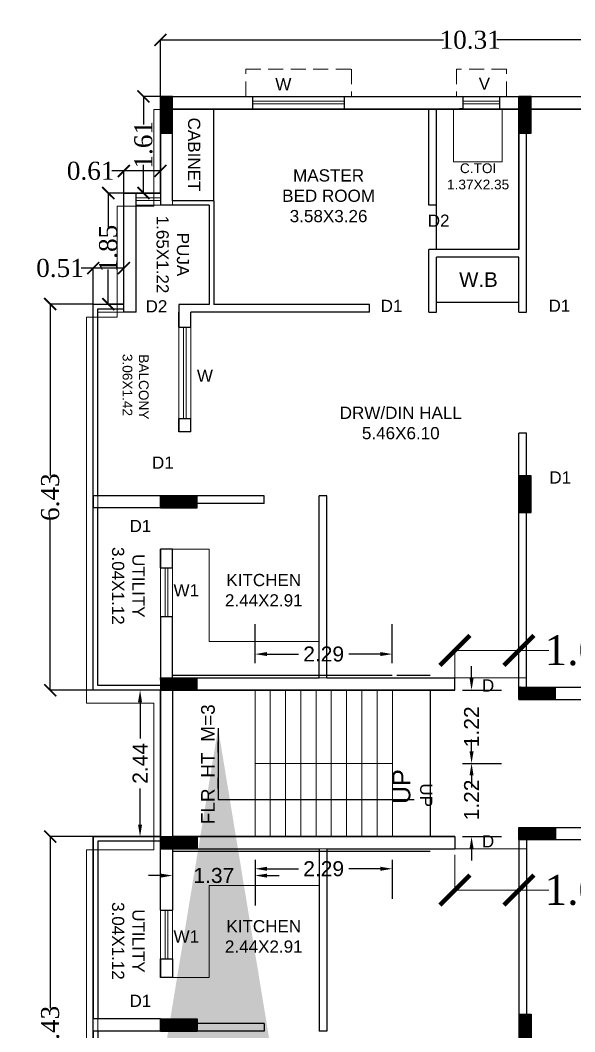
# Model space of a CAD drawing. Header units: metres. Extents: x 0 to 63445, y 32361 to 32804.
# Drawn here: x 63168.56 to 63177.8, y 32562.67 to 32579.52 of the extents above; entities that cross this region are included whole.
import ezdxf

# ---------------------------------------------------------------- set-up
doc = ezdxf.new("R2010")
doc.units = ezdxf.units.M
doc.header["$MEASUREMENT"] = 0
doc.header["$PDMODE"] = 34
doc.header["$PDSIZE"] = -10
for name, pattern in [('CONTINULUS', [0]), ('DASHED', [0.75, 0.5, -0.25]), ('DASHED2', [0.375, 0.25, -0.125])]:
    doc.linetypes.add(name, pattern=pattern)
doc.layers.get('0').update_dxf_attribs({"lineweight": 25})
doc.layers.add('BLK_1_FLR_6_BATH', color=3, linetype='Continuous', plot=False)
for name, color, linetype, lineweight in [('BLK_1_FLR_6_BLT_UP_AREA', 14, 'DASHED', 9), ('BLK_1_FLR_6_EXIT_WIDTH_DOOR', 7, 'Continuous', 0), ('BLK_1_FLR_6_STAIR_1_FLIGHT_1', 7, 'Continuous', 0), ('BLK_1_FLR_6_STAIR_1_FLIGHT_2', 7, 'Continuous', 0), ('BLK_1_FLR_6_STAIR_1_LANDING_1', 7, 'Continuous', 0), ('BLK_1_FLR_6_UNITFA', 7, 'Continuous', 0), ('BLK_1_FLR_6_WATER_CLOSET', 7, 'Continuous', 0), ('COLUMN', 1, 'Continuous', 30), ('elev', 252, 'Continuous', 20), ('STEPS', 114, 'Continuous', 20), ('TEXT-2', 65, 'Continuous', 18), ('wall', 7, 'Continuous', 30), ('window', 154, 'Continuous', 9)]:
    doc.layers.add(name, color=color, linetype=linetype, lineweight=lineweight)
doc.layers.add('BLK_1_FLR_6_STAIR_1', color=7, linetype='Continuous', true_color=0xffffff, plot=False)
doc.layers.add('text', color=65, linetype='Continuous')
doc.styles.add('AutoDCRFont', font='arial.ttf')
doc.styles.add('PreDCRFont', font='arial.ttf', dxfattribs={"height": 0.25})
doc.styles.add('small int', font='arial.ttf', dxfattribs={"height": 18})
doc.styles.get("Standard").update_dxf_attribs({"font": 'arial.ttf', "height": 0.4})
doc.styles.add('style2', font='arial.ttf', dxfattribs={"height": 0.25})
doc.styles.add('TNR', font='times.ttf', dxfattribs={"height": 0.5})
doc.dimstyles.new('ARCHANA', dxfattribs={"dimscale": 0, "dimtxt": 0.5, "dimasz": 0.5, "dimexe": 0, "dimexo": 0, "dimgap": 0, "dimtad": 0, "dimzin": 0, "dimdsep": 46, "dimtxsty": 'TNR', "dimblk": 'ARCHTICK', "dimcen": 0.09, "dimclrd": 36, "dimclre": 36, "dimclrt": 7, "dimadec": 0, "dimazin": 0, "dimtfac": 1, "dimtofl": 0, "dimtmove": 0, "dimatfit": 3, "dimldrblk": 'ARCHTICK', "dimfxl": 1, "dimfrac": 2, "dimtolj": 1, "dimtzin": 0, "dimlwd": -1, "dimlwe": -1, "dimarcsym": 0})
doc.dimstyles.new('Copy of Standard2', dxfattribs={"dimtxt": 0.25, "dimasz": 0.2, "dimexe": 0.5, "dimexo": 0.3, "dimgap": 0.09, "dimtad": 0, "dimtoh": 1, "dimzin": 0, "dimdsep": 46, "dimtxsty": 'PreDCRFont', "dimcen": 0.025, "dimdle": 0.1, "dimadec": 0, "dimazin": 0, "dimtfac": 1, "dimtofl": 0, "dimtmove": 2, "dimatfit": 3, "dimfxl": 0.18, "dimtolj": 1, "dimtzin": 0, "dimarcsym": 0})
doc.dimstyles.new('STD', dxfattribs={"dimtxt": 10, "dimasz": 10, "dimexe": 0, "dimexo": 0, "dimgap": 0.09, "dimtad": 0, "dimdec": 0, "dimzin": 0, "dimdsep": 46, "dimlunit": 4, "dimtxsty": 'small int', "dimcen": 0.09, "dimclrd": 75, "dimclre": 75, "dimadec": 0, "dimazin": 0, "dimtfac": 1, "dimtdec": 0, "dimtofl": 0, "dimtmove": 0, "dimatfit": 3, "dimfxl": 1, "dimtolj": 1, "dimtzin": 0, "dimarcsym": 0})

# ---------------------------------------------------------------- blocks, each defined once
blk = doc.blocks.new('*D397')
at = {"layer": 'BLK_1_FLR_6_STAIR_1_FLIGHT_1', "color": 0, "linetype": 'Continuous', "lineweight": -2, "transparency": 16777216}
for p, q in [((63172.472, 32565.531), (63172.472, 32564.881)), ((63174.758, 32565.531), (63174.758, 32564.881)), ((63172.672, 32565.381), (63173.198, 32565.381)), ((63174.558, 32565.381), (63174.032, 32565.381))]:
    blk.add_line(p, q, dxfattribs=at)
at = {"layer": 'BLK_1_FLR_6_STAIR_1_FLIGHT_1', "color": 0, "linetype": 'Continuous', "transparency": 16777216}
for points in [[(63172.672, 32565.415), (63172.672, 32565.348), (63172.472, 32565.381)], [(63174.558, 32565.415), (63174.558, 32565.348), (63174.758, 32565.381)]]:
    blk.add_solid(points, dxfattribs=at)
at = {"layer": 'Defpoints', "color": 0, "linetype": 'Continuous', "transparency": 16777216}
for p in [(63172.472, 32565.917), (63174.758, 32565.917), (63174.758, 32565.381)]:
    blk.add_point(p, dxfattribs=at)
at = {"layer": 'BLK_1_FLR_6_STAIR_1_FLIGHT_1', "color": 0, "linetype": 'Continuous', "transparency": 16777216, "insert": (63173.615, 32565.381), "char_height": 0.25, "attachment_point": 5, "style": 'PreDCRFont'}
blk.add_mtext('\\A1;2.29', dxfattribs=at)
blk = doc.blocks.new('*D398')
at = {"layer": 'BLK_1_FLR_6_STAIR_1_FLIGHT_1', "color": 0, "linetype": 'Continuous', "lineweight": -2, "transparency": 16777216}
for p, q in [((63176.077, 32567.337), (63176.077, 32567.537)), ((63175.927, 32567.137), (63176.577, 32567.137)), ((63175.927, 32565.917), (63176.577, 32565.917)), ((63176.077, 32565.717), (63176.077, 32565.517))]:
    blk.add_line(p, q, dxfattribs=at)
at = {"layer": 'BLK_1_FLR_6_STAIR_1_FLIGHT_1', "color": 0, "linetype": 'Continuous', "transparency": 16777216}
for points in [[(63176.044, 32567.337), (63176.111, 32567.337), (63176.077, 32567.137)], [(63176.044, 32565.717), (63176.111, 32565.717), (63176.077, 32565.917)]]:
    blk.add_solid(points, dxfattribs=at)
at = {"layer": 'Defpoints', "color": 0, "linetype": 'Continuous', "transparency": 16777216}
for p in [(63174.758, 32567.137), (63176.077, 32567.137), (63174.758, 32565.917)]:
    blk.add_point(p, dxfattribs=at)
at = {"layer": 'BLK_1_FLR_6_STAIR_1_FLIGHT_1', "color": 0, "linetype": 'Continuous', "transparency": 16777216, "insert": (63176.077, 32566.527), "char_height": 0.25, "attachment_point": 5, "rotation": 90, "style": 'PreDCRFont'}
blk.add_mtext('\\A1;1.22', dxfattribs=at)
blk = doc.blocks.new('*D399')
at = {"layer": 'BLK_1_FLR_6_STAIR_1_FLIGHT_2', "color": 0, "linetype": 'Continuous', "lineweight": -2, "transparency": 16777216}
for p, q in [((63172.472, 32568.807), (63172.472, 32569.457)), ((63174.758, 32568.807), (63174.758, 32569.457)), ((63172.672, 32568.957), (63173.198, 32568.957)), ((63174.558, 32568.957), (63174.032, 32568.957))]:
    blk.add_line(p, q, dxfattribs=at)
at = {"layer": 'BLK_1_FLR_6_STAIR_1_FLIGHT_2', "color": 0, "linetype": 'Continuous', "transparency": 16777216}
for points in [[(63172.672, 32568.991), (63172.672, 32568.924), (63172.472, 32568.957)], [(63174.558, 32568.991), (63174.558, 32568.924), (63174.758, 32568.957)]]:
    blk.add_solid(points, dxfattribs=at)
at = {"layer": 'Defpoints', "color": 0, "linetype": 'Continuous', "transparency": 16777216}
for p in [(63174.758, 32568.957), (63172.472, 32568.356), (63174.758, 32568.356)]:
    blk.add_point(p, dxfattribs=at)
at = {"layer": 'BLK_1_FLR_6_STAIR_1_FLIGHT_2', "color": 0, "linetype": 'Continuous', "transparency": 16777216, "insert": (63173.615, 32568.957), "char_height": 0.25, "attachment_point": 5, "style": 'PreDCRFont'}
blk.add_mtext('\\A1;2.29', dxfattribs=at)
blk = doc.blocks.new('*D400')
at = {"layer": 'BLK_1_FLR_6_STAIR_1_FLIGHT_2', "color": 0, "linetype": 'Continuous', "lineweight": -2, "transparency": 16777216}
for p, q in [((63176.077, 32568.556), (63176.077, 32568.756)), ((63175.927, 32568.356), (63176.577, 32568.356)), ((63175.927, 32567.137), (63176.577, 32567.137)), ((63176.077, 32566.937), (63176.077, 32566.737))]:
    blk.add_line(p, q, dxfattribs=at)
at = {"layer": 'BLK_1_FLR_6_STAIR_1_FLIGHT_2', "color": 0, "linetype": 'Continuous', "transparency": 16777216}
for points in [[(63176.044, 32568.556), (63176.111, 32568.556), (63176.077, 32568.356)], [(63176.044, 32566.937), (63176.111, 32566.937), (63176.077, 32567.137)]]:
    blk.add_solid(points, dxfattribs=at)
at = {"layer": 'Defpoints', "color": 0, "linetype": 'Continuous', "transparency": 16777216}
for p in [(63175.358, 32568.356), (63176.077, 32568.356), (63174.758, 32567.137)]:
    blk.add_point(p, dxfattribs=at)
at = {"layer": 'BLK_1_FLR_6_STAIR_1_FLIGHT_2', "color": 0, "linetype": 'Continuous', "transparency": 16777216, "insert": (63176.077, 32567.746), "char_height": 0.25, "attachment_point": 5, "rotation": 90, "style": 'PreDCRFont'}
blk.add_mtext('\\A1;1.22', dxfattribs=at)
blk = doc.blocks.new('*D401')
at = {"layer": 'BLK_1_FLR_6_STAIR_1_LANDING_1', "color": 0, "lineweight": -2, "transparency": 16777216}
for p, q in [((63171.1, 32565.418), (63171.1, 32564.768)), ((63172.472, 32565.418), (63172.472, 32564.768)), ((63170.9, 32565.268), (63170.7, 32565.268)), ((63172.672, 32565.268), (63172.872, 32565.268))]:
    blk.add_line(p, q, dxfattribs=at)
at = {"layer": 'BLK_1_FLR_6_STAIR_1_LANDING_1', "color": 0, "transparency": 16777216}
for points in [[(63170.9, 32565.301), (63170.9, 32565.234), (63171.1, 32565.268)], [(63172.672, 32565.301), (63172.672, 32565.234), (63172.472, 32565.268)]]:
    blk.add_solid(points, dxfattribs=at)
at = {"layer": 'Defpoints', "color": 0, "transparency": 16777216}
for p in [(63171.1, 32565.917), (63172.472, 32565.917), (63171.1, 32565.268)]:
    blk.add_point(p, dxfattribs=at)
at = {"layer": 'BLK_1_FLR_6_STAIR_1_LANDING_1', "color": 0, "transparency": 16777216, "insert": (63171.786, 32565.268), "char_height": 0.25, "attachment_point": 5, "style": 'PreDCRFont'}
blk.add_mtext('\\A1;1.37', dxfattribs=at)
blk = doc.blocks.new('*D402')
at = {"layer": 'BLK_1_FLR_6_STAIR_1_LANDING_1', "color": 0, "lineweight": -2, "transparency": 16777216}
for p, q in [((63170.708, 32568.356), (63170.058, 32568.356)), ((63170.558, 32568.156), (63170.558, 32567.553)), ((63170.558, 32566.117), (63170.558, 32566.72)), ((63170.708, 32565.917), (63170.058, 32565.917))]:
    blk.add_line(p, q, dxfattribs=at)
at = {"layer": 'BLK_1_FLR_6_STAIR_1_LANDING_1', "color": 0, "transparency": 16777216}
for points in [[(63170.524, 32568.156), (63170.591, 32568.156), (63170.558, 32568.356)], [(63170.524, 32566.117), (63170.591, 32566.117), (63170.558, 32565.917)]]:
    blk.add_solid(points, dxfattribs=at)
at = {"layer": 'Defpoints', "color": 0, "transparency": 16777216}
for p in [(63170.558, 32568.356), (63171.1, 32568.356), (63171.1, 32565.917)]:
    blk.add_point(p, dxfattribs=at)
at = {"layer": 'BLK_1_FLR_6_STAIR_1_LANDING_1', "color": 0, "transparency": 16777216, "insert": (63170.558, 32567.137), "char_height": 0.25, "attachment_point": 5, "rotation": 90, "style": 'PreDCRFont'}
blk.add_mtext('\\A1;2.44', dxfattribs=at)
blk = doc.blocks.new('A$C7D115503')
at = {"layer": 'COLUMN', "ltscale": 3}
h = blk.add_hatch(dxfattribs=at)
h.set_pattern_fill('ANSI31', color=256, style=0)
h.paths.add_polyline_path([(-14.36, -11.59), (-6.36, -11.59), (-6.36, 12.41), (-14.36, 12.41)])
at = {"layer": 'COLUMN', "ltscale": 0.05}
for p, q in [((-14.36, 12.41), (-6.36, 12.41)), ((-14.36, 12.41), (-14.36, -11.59)), ((-6.36, 12.41), (-6.36, -11.59)), ((-6.36, -11.59), (-14.36, -11.59))]:
    blk.add_line(p, q, dxfattribs=at)
blk = doc.blocks.new('_ArchTick')
at = {"color": 0, "linetype": 'ByBlock', "const_width": 0.15}
blk.add_lwpolyline([(-0.5, -0.5), (0.5, 0.5)], dxfattribs=at)
blk = doc.blocks.new('*D573')
at = {"layer": 'Defpoints', "color": 0, "ltscale": 0.5, "transparency": 16777216}
for p in [(63169.062, 32574.787), (63169.778, 32574.787), (63169.778, 32568.356)]:
    blk.add_point(p, dxfattribs=at)
at = {"layer": 'wall', "color": 36, "ltscale": 0.5, "transparency": 16777216}
for p, q in [((63169.778, 32574.787), (63169.062, 32574.787)), ((63169.062, 32574.787), (63169.062, 32571.931)), ((63169.062, 32568.356), (63169.062, 32571.212)), ((63169.778, 32568.356), (63169.062, 32568.356))]:
    blk.add_line(p, q, dxfattribs=at)
at = {"layer": 'wall', "color": 36, "ltscale": 0.5, "transparency": 16777216, "xscale": 0.2, "yscale": 0.2, "zscale": 0.2}
for p, rotation in [((63169.062, 32574.787), 90), ((63169.062, 32568.356), 270)]:
    blk.add_blockref('_ArchTick', p, dxfattribs=dict(at, rotation=rotation))
at = {"layer": 'wall', "color": 7, "ltscale": 0.5, "transparency": 16777216, "insert": (63169.062, 32571.571), "char_height": 0.5, "attachment_point": 5, "rotation": 90, "style": 'TNR'}
blk.add_mtext('\\A1;{\\H0.6x;6.43}', dxfattribs=at)
blk = doc.blocks.new('*D574')
at = {"layer": 'Defpoints', "color": 0, "ltscale": 0.5, "transparency": 16777216}
for p in [(63169.778, 32575.386), (63169.778, 32574.787), (63170.288, 32574.787)]:
    blk.add_point(p, dxfattribs=at)
at = {"layer": 'wall', "color": 36, "ltscale": 0.5, "transparency": 16777216}
for p, q in [((63169.778, 32575.386), (63169.578, 32575.386)), ((63169.778, 32574.787), (63169.778, 32575.386)), ((63170.288, 32575.386), (63169.778, 32575.386)), ((63170.288, 32574.787), (63170.288, 32575.386))]:
    blk.add_line(p, q, dxfattribs=at)
at = {"layer": 'wall', "color": 36, "ltscale": 0.5, "transparency": 16777216, "xscale": 0.2, "yscale": 0.2, "zscale": 0.2, "rotation": 180}
blk.add_blockref('_ArchTick', (63169.778, 32575.386), dxfattribs=at)
at = {"layer": 'wall', "color": 36, "ltscale": 0.5, "transparency": 16777216, "xscale": 0.2, "yscale": 0.2, "zscale": 0.2}
blk.add_blockref('_ArchTick', (63170.288, 32575.386), dxfattribs=at)
at = {"layer": 'wall', "color": 7, "ltscale": 0.5, "transparency": 16777216, "insert": (63169.225, 32575.386), "char_height": 0.5, "attachment_point": 5, "style": 'TNR'}
blk.add_mtext('\\A1;{\\H0.6x;0.51}', dxfattribs=at)
blk = doc.blocks.new('*D575')
at = {"layer": 'Defpoints', "color": 0, "ltscale": 0.5, "transparency": 16777216}
for p in [(63170.029, 32576.637), (63170.288, 32576.637), (63170.288, 32574.787)]:
    blk.add_point(p, dxfattribs=at)
at = {"layer": 'wall', "color": 36, "ltscale": 0.5, "transparency": 16777216}
for p, q in [((63170.288, 32576.637), (63170.029, 32576.637)), ((63170.029, 32576.637), (63170.029, 32576.059)), ((63170.029, 32574.787), (63170.029, 32575.365)), ((63170.288, 32574.787), (63170.029, 32574.787))]:
    blk.add_line(p, q, dxfattribs=at)
at = {"layer": 'wall', "color": 36, "ltscale": 0.5, "transparency": 16777216, "xscale": 0.2, "yscale": 0.2, "zscale": 0.2}
for p, rotation in [((63170.029, 32576.637), 90), ((63170.029, 32574.787), 270)]:
    blk.add_blockref('_ArchTick', p, dxfattribs=dict(at, rotation=rotation))
at = {"layer": 'wall', "color": 7, "ltscale": 0.5, "transparency": 16777216, "insert": (63170.029, 32575.712), "char_height": 0.5, "attachment_point": 5, "rotation": 90, "style": 'TNR'}
blk.add_mtext('\\A1;{\\H0.6x;1.85}', dxfattribs=at)
blk = doc.blocks.new('*D576')
at = {"layer": 'Defpoints', "color": 0, "ltscale": 0.5, "transparency": 16777216}
for p in [(63170.897, 32577.005), (63170.288, 32576.637), (63170.897, 32576.637)]:
    blk.add_point(p, dxfattribs=at)
at = {"layer": 'wall', "color": 36, "ltscale": 0.5, "transparency": 16777216}
for p, q in [((63170.288, 32577.005), (63170.088, 32577.005)), ((63170.288, 32576.637), (63170.288, 32577.005)), ((63170.897, 32577.005), (63170.288, 32577.005)), ((63170.897, 32576.637), (63170.897, 32577.005))]:
    blk.add_line(p, q, dxfattribs=at)
at = {"layer": 'wall', "color": 36, "ltscale": 0.5, "transparency": 16777216, "xscale": 0.2, "yscale": 0.2, "zscale": 0.2, "rotation": 180}
blk.add_blockref('_ArchTick', (63170.288, 32577.005), dxfattribs=at)
at = {"layer": 'wall', "color": 36, "ltscale": 0.5, "transparency": 16777216, "xscale": 0.2, "yscale": 0.2, "zscale": 0.2}
blk.add_blockref('_ArchTick', (63170.897, 32577.005), dxfattribs=at)
at = {"layer": 'wall', "color": 7, "ltscale": 0.5, "transparency": 16777216, "insert": (63169.735, 32577.005), "char_height": 0.5, "attachment_point": 5, "style": 'TNR'}
blk.add_mtext('\\A1;{\\H0.6x;0.61}', dxfattribs=at)
blk = doc.blocks.new('*D543')
at = {"layer": 'Defpoints', "color": 0, "ltscale": 0.5, "transparency": 16777216}
for p in [(63170.614, 32578.245), (63170.897, 32578.245), (63170.897, 32576.637)]:
    blk.add_point(p, dxfattribs=at)
at = {"layer": 'wall', "color": 36, "ltscale": 0.5, "transparency": 16777216}
for p, q in [((63170.897, 32578.245), (63170.614, 32578.245)), ((63170.614, 32578.245), (63170.614, 32577.776)), ((63170.614, 32576.637), (63170.614, 32577.106)), ((63170.897, 32576.637), (63170.614, 32576.637))]:
    blk.add_line(p, q, dxfattribs=at)
at = {"layer": 'wall', "color": 36, "ltscale": 0.5, "transparency": 16777216, "xscale": 0.2, "yscale": 0.2, "zscale": 0.2}
for p, rotation in [((63170.614, 32578.245), 90), ((63170.614, 32576.637), 270)]:
    blk.add_blockref('_ArchTick', p, dxfattribs=dict(at, rotation=rotation))
at = {"layer": 'wall', "color": 7, "ltscale": 0.5, "transparency": 16777216, "insert": (63170.614, 32577.441), "char_height": 0.5, "attachment_point": 5, "rotation": 90, "style": 'TNR'}
blk.add_mtext('\\A1;{\\H0.6x;1.61}', dxfattribs=at)
blk = doc.blocks.new('*D577')
at = {"layer": 'Defpoints', "color": 0, "ltscale": 0.5, "transparency": 16777216}
for p in [(63181.212, 32579.187), (63170.897, 32578.245), (63181.212, 32578.245)]:
    blk.add_point(p, dxfattribs=at)
at = {"layer": 'wall', "color": 36, "ltscale": 0.5, "transparency": 16777216}
for p, q in [((63170.897, 32578.245), (63170.897, 32579.187)), ((63170.897, 32579.187), (63175.609, 32579.187)), ((63181.212, 32579.187), (63176.5, 32579.187)), ((63181.212, 32578.245), (63181.212, 32579.187))]:
    blk.add_line(p, q, dxfattribs=at)
at = {"layer": 'wall', "color": 36, "ltscale": 0.5, "transparency": 16777216, "xscale": 0.2, "yscale": 0.2, "zscale": 0.2, "rotation": 180}
blk.add_blockref('_ArchTick', (63170.897, 32579.187), dxfattribs=at)
at = {"layer": 'wall', "color": 36, "ltscale": 0.5, "transparency": 16777216, "xscale": 0.2, "yscale": 0.2, "zscale": 0.2}
blk.add_blockref('_ArchTick', (63181.212, 32579.187), dxfattribs=at)
at = {"layer": 'wall', "color": 7, "ltscale": 0.5, "transparency": 16777216, "insert": (63176.054, 32579.187), "char_height": 0.5, "attachment_point": 5, "style": 'TNR'}
blk.add_mtext('\\A1;{\\H0.6x;10.31}', dxfattribs=at)
blk = doc.blocks.new('*D549')
at = {"layer": 'Defpoints', "color": 0, "ltscale": 0.5, "transparency": 16777216}
for p in [(63169.778, 32565.917), (63169.062, 32559.487), (63169.778, 32559.487)]:
    blk.add_point(p, dxfattribs=at)
at = {"layer": 'wall', "color": 36, "ltscale": 0.5, "transparency": 16777216}
for p, q in [((63169.778, 32565.917), (63169.062, 32565.917)), ((63169.062, 32565.917), (63169.062, 32563.062)), ((63169.062, 32559.487), (63169.062, 32562.342)), ((63169.778, 32559.487), (63169.062, 32559.487))]:
    blk.add_line(p, q, dxfattribs=at)
at = {"layer": 'wall', "color": 36, "ltscale": 0.5, "transparency": 16777216, "xscale": 0.2, "yscale": 0.2, "zscale": 0.2}
for p, rotation in [((63169.062, 32565.917), 90), ((63169.062, 32559.487), 270)]:
    blk.add_blockref('_ArchTick', p, dxfattribs=dict(at, rotation=rotation))
at = {"layer": 'wall', "color": 7, "ltscale": 0.5, "transparency": 16777216, "insert": (63169.062, 32562.702), "char_height": 0.5, "attachment_point": 5, "rotation": 90, "style": 'TNR'}
blk.add_mtext('\\A1;{\\H0.6x;6.43}', dxfattribs=at)
blk = doc.blocks.new('*D1037')
at = {"layer": 'BLK_1_FLR_6_EXIT_WIDTH_DOOR', "color": 36, "ltscale": 0.5, "transparency": 16777216}
for p, q in [((63175.8, 32568.458), (63175.8, 32569.018)), ((63175.8, 32569.018), (63176.866, 32569.018)), ((63176.866, 32568.458), (63176.866, 32569.018)), ((63176.866, 32569.018), (63177.366, 32569.018))]:
    blk.add_line(p, q, dxfattribs=at)
at = {"layer": 'Defpoints', "color": 0, "ltscale": 0.5, "transparency": 16777216}
for p in [(63176.866, 32569.018), (63175.8, 32568.458), (63176.866, 32568.458)]:
    blk.add_point(p, dxfattribs=at)
at = {"layer": 'BLK_1_FLR_6_EXIT_WIDTH_DOOR', "color": 36, "ltscale": 0.5, "transparency": 16777216, "xscale": 0.5, "yscale": 0.5, "zscale": 0.5, "rotation": 180}
blk.add_blockref('_ArchTick', (63175.8, 32569.018), dxfattribs=at)
at = {"layer": 'BLK_1_FLR_6_EXIT_WIDTH_DOOR', "color": 36, "ltscale": 0.5, "transparency": 16777216, "xscale": 0.5, "yscale": 0.5, "zscale": 0.5}
blk.add_blockref('_ArchTick', (63176.866, 32569.018), dxfattribs=at)
at = {"layer": 'BLK_1_FLR_6_EXIT_WIDTH_DOOR', "color": 7, "ltscale": 0.5, "transparency": 16777216, "insert": (63177.953, 32569.018), "char_height": 0.5, "attachment_point": 5, "style": 'TNR'}
blk.add_mtext('\\A1;1.07', dxfattribs=at)
blk = doc.blocks.new('*D1038')
at = {"layer": 'BLK_1_FLR_6_EXIT_WIDTH_DOOR', "color": 36, "ltscale": 0.5, "transparency": 16777216}
for p, q in [((63175.8, 32565.613), (63175.8, 32565.025)), ((63176.866, 32565.613), (63176.866, 32565.025)), ((63175.8, 32565.025), (63176.866, 32565.025)), ((63176.866, 32565.025), (63177.366, 32565.025))]:
    blk.add_line(p, q, dxfattribs=at)
at = {"layer": 'Defpoints', "color": 0, "ltscale": 0.5, "transparency": 16777216}
for p in [(63175.8, 32565.613), (63176.866, 32565.613), (63176.866, 32565.025)]:
    blk.add_point(p, dxfattribs=at)
at = {"layer": 'BLK_1_FLR_6_EXIT_WIDTH_DOOR', "color": 36, "ltscale": 0.5, "transparency": 16777216, "xscale": 0.5, "yscale": 0.5, "zscale": 0.5, "rotation": 180}
blk.add_blockref('_ArchTick', (63175.8, 32565.025), dxfattribs=at)
at = {"layer": 'BLK_1_FLR_6_EXIT_WIDTH_DOOR', "color": 36, "ltscale": 0.5, "transparency": 16777216, "xscale": 0.5, "yscale": 0.5, "zscale": 0.5}
blk.add_blockref('_ArchTick', (63176.866, 32565.025), dxfattribs=at)
at = {"layer": 'BLK_1_FLR_6_EXIT_WIDTH_DOOR', "color": 7, "ltscale": 0.5, "transparency": 16777216, "insert": (63177.953, 32565.025), "char_height": 0.5, "attachment_point": 5, "style": 'TNR'}
blk.add_mtext('\\A1;1.07', dxfattribs=at)

msp = doc.modelspace()

# ---------------------------------------------------------------- linework, layer by layer
at = {"layer": 'BLK_1_FLR_6_BATH', "color": 3}
msp.add_lwpolyline([(63175.4948, 32578.0422), (63176.8664, 32578.0422), (63176.8664, 32575.6968), (63175.4948, 32575.6968)], close=True, dxfattribs=at)
at = {"layer": 'BLK_1_FLR_6_BLT_UP_AREA', "color": 14, "linetype": 'CONTINULUS', "ltscale": 0.05}
msp.add_lwpolyline([(63233.0445, 32578.0273), (63170.7849, 32578.0273), (63170.7849, 32576.4184), (63170.1753, 32576.4184), (63170.1753, 32574.5684), (63169.6657, 32574.5684), (63169.6657, 32574.5684), (63169.6657, 32568.1378), (63170.7849, 32568.1378), (63170.7849, 32565.6993), (63169.6657, 32565.6993), (63169.6657, 32559.2687), (63170.1753, 32559.2687), (63170.1753, 32557.4187), (63170.7849, 32557.4187), (63170.7849, 32555.8098), (63233.0445, 32555.8098)], dxfattribs=at)
at = {"layer": 'BLK_1_FLR_6_STAIR_1_FLIGHT_1', "color": 3}
for p, q in [((63172.4721, 32565.9175), (63172.4721, 32567.1367)), ((63172.7261, 32565.9175), (63172.7261, 32567.1367)), ((63172.9801, 32565.9175), (63172.9801, 32567.1367)), ((63173.2341, 32565.9175), (63173.2341, 32567.1367)), ((63173.4881, 32565.9175), (63173.4881, 32567.1367)), ((63173.7421, 32565.9175), (63173.7421, 32567.1367)), ((63173.9962, 32565.9175), (63173.9962, 32567.1367)), ((63174.2502, 32565.9175), (63174.2502, 32567.1367)), ((63174.5042, 32565.9175), (63174.5042, 32567.1367)), ((63174.7582, 32565.9175), (63174.7582, 32567.1367))]:
    msp.add_line(p, q, dxfattribs=at)
at = {"layer": 'BLK_1_FLR_6_STAIR_1_FLIGHT_1'}
msp.add_lwpolyline([(63174.7582, 32565.9175), (63174.7582, 32567.1367), (63172.4721, 32567.1367), (63172.4721, 32565.9175)], close=True, dxfattribs=at)
at = {"layer": 'BLK_1_FLR_6_STAIR_1_FLIGHT_2', "color": 3}
for p, q in [((63172.4721, 32567.1367), (63172.4721, 32568.3559)), ((63172.7261, 32567.1367), (63172.7261, 32568.3559)), ((63172.9801, 32567.1367), (63172.9801, 32568.3559)), ((63173.2341, 32567.1367), (63173.2341, 32568.3559)), ((63173.4881, 32567.1367), (63173.4881, 32568.3559)), ((63173.7421, 32567.1367), (63173.7421, 32568.3559)), ((63173.9962, 32567.1367), (63173.9962, 32568.3559)), ((63174.2502, 32567.1367), (63174.2502, 32568.3559)), ((63174.5042, 32567.1367), (63174.5042, 32568.3559)), ((63174.7582, 32567.1367), (63174.7582, 32568.3559))]:
    msp.add_line(p, q, dxfattribs=at)
at = {"layer": 'BLK_1_FLR_6_STAIR_1_FLIGHT_2'}
msp.add_lwpolyline([(63174.7582, 32568.3559), (63174.7582, 32567.1367), (63172.4721, 32567.1367), (63172.4721, 32568.3559)], close=True, dxfattribs=at)
at = {"layer": 'BLK_1_FLR_6_STAIR_1_LANDING_1'}
msp.add_lwpolyline([(63172.4721, 32565.9175), (63172.4721, 32568.3559), (63171.1005, 32568.3559), (63171.1005, 32565.9175)], close=True, dxfattribs=at)
at = {"layer": 'BLK_1_FLR_6_UNITFA', "color": 3, "ltscale": 0.5}
for points in [[(63169.8542, 32568.4321), (63170.8973, 32568.4321), (63170.8973, 32568.5591), (63176.9934, 32568.5591), (63176.9934, 32568.4067), (63181.0084, 32568.4067), (63181.0084, 32578.0422), (63171.1005, 32578.0422), (63171.1005, 32576.4334), (63170.4899, 32576.4334), (63170.4909, 32574.6553), (63169.8542, 32574.6553), (63169.8542, 32568.4321)], [(63169.8542, 32565.8413), (63170.8973, 32565.8413), (63170.8973, 32565.7143), (63176.9934, 32565.7143), (63176.9934, 32565.8667), (63181.0084, 32565.8667), (63181.0084, 32556.2312), (63171.1005, 32556.2312), (63171.1005, 32557.84), (63170.4899, 32557.84), (63170.4909, 32559.6181), (63169.8542, 32559.6181), (63169.8542, 32565.8413)]]:
    msp.add_lwpolyline(points, close=True, dxfattribs=at)
at = {"layer": 'BLK_1_FLR_6_WATER_CLOSET', "color": 3}
msp.add_lwpolyline([(63176.585, 32578.0422), (63175.7763, 32578.0422), (63175.7763, 32577.1573), (63176.585, 32577.1573)], close=True, dxfattribs=at)
at = {"layer": 'elev', "ltscale": 0.05}
for p, q in [((63171.1005, 32570.7055), (63171.7101, 32570.7055)), ((63171.7101, 32569.1688), (63171.7101, 32570.7055)), ((63171.7101, 32569.1688), (63173.5389, 32569.1688)), ((63171.7101, 32565.1046), (63173.5389, 32565.1046)), ((63171.7101, 32565.1046), (63171.7101, 32563.5679)), ((63171.1005, 32563.5679), (63171.7101, 32563.5679))]:
    msp.add_line(p, q, dxfattribs=at)
at = {"layer": 'STEPS'}
for p, q in [((63172.4721, 32568.3559), (63172.4721, 32565.9175)), ((63172.7261, 32568.3559), (63172.7261, 32565.9175)), ((63172.9801, 32568.3559), (63172.9801, 32565.9175)), ((63173.2341, 32568.3559), (63173.2341, 32565.9175)), ((63173.4881, 32568.3559), (63173.4881, 32565.9175)), ((63173.7421, 32568.3559), (63173.7421, 32565.9175)), ((63173.9962, 32568.3559), (63173.9962, 32565.9175)), ((63174.2502, 32568.3559), (63174.2502, 32565.9175)), ((63174.5042, 32568.3559), (63174.5042, 32565.9175)), ((63174.7582, 32568.3559), (63174.7582, 32565.9175)), ((63172.4721, 32567.1367), (63174.7582, 32567.1367))]:
    msp.add_line(p, q, dxfattribs=at)
at = {"layer": 'text', "linetype": 'Continuous'}
msp.add_line((63175.3857, 32568.3559), (63175.3857, 32565.9175), dxfattribs=at)
at = {"layer": 'wall', "ltscale": 0.05}
for p, q in [((63170.8973, 32576.6366), (63170.8973, 32578.2454)), ((63170.8973, 32578.2454), (63172.4307, 32578.2454)), ((63170.8973, 32578.2454), (63170.8973, 32576.6366)), ((63173.9547, 32578.2454), (63175.9363, 32578.2454)), ((63176.5459, 32578.2454), (63177.0696, 32578.2454)), ((63177.0696, 32578.2454), (63177.9841, 32578.2454)), ((63171.1005, 32578.0422), (63172.4307, 32578.0422)), ((63171.1005, 32576.5096), (63171.1005, 32578.0422)), ((63173.9547, 32578.0422), (63175.3678, 32578.0422)), ((63175.3678, 32576.4334), (63175.3678, 32578.0422)), ((63175.4948, 32578.0422), (63175.9382, 32578.0422)), ((63175.4948, 32578.0422), (63175.9363, 32578.0422)), ((63175.4948, 32576.4334), (63175.4948, 32578.0422)), ((63176.5459, 32578.0422), (63176.6828, 32578.0422)), ((63176.5459, 32578.0422), (63176.8664, 32578.0422)), ((63176.9934, 32574.6553), (63176.9934, 32578.0549)), ((63177.0696, 32578.0422), (63177.9841, 32578.0422)), ((63176.8664, 32575.6968), (63176.8664, 32577.6485)), ((63170.8973, 32576.6366), (63170.2876, 32576.6366)), ((63170.2876, 32574.6553), (63170.2876, 32576.6366)), ((63170.4909, 32574.6553), (63170.4909, 32576.6366)), ((63171.7101, 32576.4334), (63170.8973, 32576.4334)), ((63171.7863, 32576.5096), (63171.1005, 32576.5096)), ((63175.4948, 32576.4334), (63175.3678, 32576.4334)), ((63175.3678, 32574.7823), (63175.3678, 32575.6968)), ((63176.8664, 32575.6968), (63175.3678, 32575.6968)), ((63175.4948, 32574.6553), (63175.4948, 32575.5697)), ((63176.8664, 32575.5697), (63175.4948, 32575.5697)), ((63176.8664, 32574.6553), (63176.8664, 32575.5697)), ((63169.778, 32571.5945), (63169.778, 32574.7866)), ((63169.778, 32574.7866), (63170.2876, 32574.7866)), ((63169.8542, 32571.5945), (63169.8542, 32574.7104)), ((63169.8542, 32574.7104), (63170.2876, 32574.7104)), ((63171.7101, 32574.7823), (63171.2021, 32574.7823)), ((63171.2021, 32574.7823), (63171.2021, 32574.4035)), ((63174.3772, 32574.7823), (63171.7863, 32574.7823)), ((63174.3772, 32574.6553), (63174.3772, 32574.7823)), ((63175.3678, 32574.6553), (63175.3678, 32574.7823)), ((63175.3678, 32574.7823), (63175.3678, 32574.7823)), ((63170.4909, 32574.6553), (63170.2876, 32574.6553)), ((63171.2021, 32574.4035), (63171.2021, 32574.6553)), ((63174.3772, 32574.6553), (63171.4053, 32574.6553)), ((63171.4053, 32574.4035), (63171.4053, 32574.6553)), ((63171.2021, 32572.6614), (63171.2021, 32572.8795)), ((63171.2021, 32572.8795), (63171.2021, 32572.6614)), ((63171.4053, 32572.6614), (63171.4053, 32572.8795)), ((63171.4053, 32572.6614), (63171.2021, 32572.6614)), ((63176.8664, 32571.7469), (63176.8664, 32572.6349)), ((63176.9934, 32572.6349), (63176.8664, 32572.6349)), ((63176.9934, 32572.6349), (63176.8664, 32572.6349)), ((63176.9934, 32571.7469), (63176.9934, 32572.6349)), ((63176.9934, 32572.6349), (63176.9934, 32572.6349)), ((63177.0696, 32571.7469), (63176.9934, 32571.7469)), ((63170.8973, 32571.3913), (63170.8973, 32571.5945)), ((63172.6245, 32571.5945), (63170.8973, 32571.5945)), ((63170.8973, 32571.5945), (63170.8973, 32571.3913)), ((63172.6245, 32571.5945), (63171.1005, 32571.5945)), ((63172.6245, 32571.4675), (63172.6245, 32571.5945)), ((63173.5389, 32568.5591), (63173.5389, 32571.5945)), ((63173.6659, 32571.5945), (63173.5389, 32571.5945)), ((63173.6659, 32571.5945), (63173.5389, 32571.5945)), ((63173.6659, 32568.5591), (63173.6659, 32571.5945)), ((63177.0696, 32571.6199), (63176.8664, 32571.6199)), ((63176.8664, 32568.2035), (63176.8664, 32571.5437)), ((63176.9934, 32568.4067), (63176.9934, 32571.5437)), ((63169.778, 32568.3559), (63169.778, 32571.3913)), ((63169.8542, 32568.4321), (63169.8542, 32571.3913)), ((63172.6245, 32571.4675), (63171.1005, 32571.4675)), ((63172.6245, 32571.4675), (63171.1005, 32571.4675)), ((63171.1005, 32571.3913), (63171.1005, 32571.4675)), ((63170.8973, 32570.3938), (63170.8973, 32570.7055)), ((63171.1005, 32570.7055), (63170.8973, 32570.7055)), ((63170.8973, 32570.7055), (63170.8973, 32570.3938)), ((63171.1005, 32570.3938), (63171.1005, 32570.7055)), ((63170.8973, 32569.5818), (63170.8973, 32568.3559)), ((63171.1005, 32568.5591), (63171.1005, 32569.5818)), ((63171.1005, 32568.5591), (63173.5389, 32568.5591)), ((63173.6659, 32568.5591), (63175.7996, 32568.5591)), ((63174.555, 32568.5591), (63174.555, 32568.5591)), ((63175.7996, 32568.3559), (63175.7996, 32568.5591)), ((63175.7996, 32568.3559), (63171.1005, 32568.3559)), ((63171.1005, 32568.3559), (63175.7996, 32568.3559)), ((63176.8664, 32566.0699), (63176.8664, 32562.7297)), ((63169.778, 32565.9175), (63169.778, 32562.8821)), ((63169.8542, 32565.8413), (63169.8542, 32562.8821)), ((63170.8973, 32564.6916), (63170.8973, 32565.9175)), ((63175.7996, 32565.9175), (63171.1005, 32565.9175)), ((63171.1005, 32565.9175), (63175.7996, 32565.9175)), ((63175.7996, 32565.9175), (63175.7996, 32565.7143)), ((63176.9934, 32565.8667), (63176.9934, 32562.7297)), ((63171.1005, 32565.7143), (63173.5389, 32565.7143)), ((63171.1005, 32565.7143), (63171.1005, 32564.6916)), ((63173.5389, 32565.7143), (63173.5389, 32562.6789)), ((63173.6659, 32565.7143), (63173.6659, 32562.6789)), ((63173.6659, 32565.7143), (63175.7996, 32565.7143)), ((63174.555, 32565.7143), (63174.555, 32565.7143)), ((63170.8973, 32563.8796), (63170.8973, 32563.5679)), ((63170.8973, 32563.5679), (63170.8973, 32563.8796)), ((63171.1005, 32563.8796), (63171.1005, 32563.5679)), ((63171.1005, 32563.5679), (63170.8973, 32563.5679)), ((63170.8973, 32562.8821), (63170.8973, 32562.6789)), ((63170.8973, 32562.6789), (63170.8973, 32562.8821)), ((63171.1005, 32562.8821), (63171.1005, 32562.8059)), ((63172.6245, 32562.8059), (63171.1005, 32562.8059)), ((63172.6245, 32562.8059), (63171.1005, 32562.8059)), ((63172.6245, 32562.8059), (63172.6245, 32562.6789)), ((63169.778, 32562.6789), (63169.778, 32559.4868)), ((63169.8542, 32562.6789), (63169.8542, 32559.563)), ((63172.6245, 32562.6789), (63170.8973, 32562.6789)), ((63172.6245, 32562.6789), (63171.1005, 32562.6789)), ((63173.6659, 32562.6789), (63173.5389, 32562.6789)), ((63173.6659, 32562.6789), (63173.5389, 32562.6789))]:
    msp.add_line(p, q, dxfattribs=at)
at = {"layer": 'wall', "ltscale": 3}
for p, q in [((63172.4307, 32578.2454), (63172.4307, 32578.0422)), ((63173.9547, 32578.2454), (63173.9547, 32578.0422)), ((63175.9363, 32578.0422), (63175.9363, 32578.2454)), ((63176.5459, 32578.0422), (63176.5459, 32578.2454)), ((63171.2021, 32574.4035), (63171.4053, 32574.4035)), ((63171.2021, 32572.8795), (63171.4053, 32572.8795)), ((63170.8973, 32570.3938), (63171.1005, 32570.3938)), ((63170.8973, 32569.5818), (63171.1005, 32569.5818)), ((63170.8973, 32564.6916), (63171.1005, 32564.6916)), ((63170.8973, 32563.8796), (63171.1005, 32563.8796))]:
    msp.add_line(p, q, dxfattribs=at)
at = {"layer": 'wall'}
for p, q in [((63171.7863, 32576.5096), (63171.7863, 32578.0422)), ((63171.7101, 32576.4334), (63171.7101, 32574.7823)), ((63171.7863, 32576.5096), (63171.7863, 32574.7823)), ((63176.8664, 32574.811), (63175.4948, 32574.811)), ((63175.3678, 32574.6553), (63175.4948, 32574.6553)), ((63176.8664, 32574.6553), (63176.9934, 32574.6553)), ((63170.8973, 32571.5945), (63169.778, 32571.5945)), ((63169.778, 32571.5945), (63169.778, 32571.3913)), ((63170.8973, 32571.3913), (63169.778, 32571.3913)), ((63170.8973, 32568.3559), (63169.778, 32568.3559)), ((63170.8973, 32568.4321), (63169.8542, 32568.4321)), ((63170.8973, 32568.3559), (63170.8973, 32565.9175)), ((63171.1005, 32568.3559), (63171.1005, 32565.9175)), ((63177.0696, 32568.4067), (63181.0084, 32568.4067)), ((63177.0696, 32568.2035), (63181.0084, 32568.2035)), ((63177.0696, 32566.0699), (63181.0084, 32566.0699)), ((63170.8973, 32565.9175), (63169.778, 32565.9175)), ((63170.8973, 32565.8413), (63169.8542, 32565.8413)), ((63177.0696, 32565.8667), (63181.0084, 32565.8667)), ((63170.8973, 32562.8821), (63169.778, 32562.8821)), ((63169.778, 32562.6789), (63169.778, 32562.8821)), ((63170.8973, 32562.6789), (63169.778, 32562.6789))]:
    msp.add_line(p, q, dxfattribs=at)
at = {"layer": 'wall', "ltscale": 0.1}
msp.add_line((63175.9363, 32578.0422), (63175.8786, 32578.0422), dxfattribs=at)
at = {"layer": 'wall', "ltscale": 0.5}
msp.add_line((63170.8973, 32576.6366), (63170.8973, 32576.4334), dxfattribs=at)
at = {"layer": 'wall', "linetype": 'Continuous'}
for p, q in [((63171.1005, 32568.6059), (63174.7537, 32568.6059)), ((63174.8327, 32568.6059), (63175.3857, 32568.6059)), ((63175.3857, 32565.6675), (63171.1005, 32565.6675))]:
    msp.add_line(p, q, dxfattribs=at)
at = {"layer": 'wall', "ltscale": 0.5}
msp.add_lwpolyline([(63200.3042, 32556.028), (63184.3601, 32556.028), (63184.3601, 32565.8667), (63181.2116, 32565.8667), (63181.2116, 32556.028), (63170.8973, 32556.028), (63170.8973, 32557.6368), (63170.2876, 32557.6368), (63170.2876, 32559.4868), (63169.778, 32559.4868), (63169.778, 32565.9175), (63170.8973, 32565.9175), (63170.8973, 32568.3559), (63169.778, 32568.3559), (63169.778, 32574.7866), (63170.2876, 32574.7866), (63170.2876, 32576.6366), (63170.8973, 32576.6366), (63170.8973, 32578.2454), (63181.2116, 32578.2454), (63181.2116, 32568.4067), (63184.3601, 32568.4067), (63184.3601, 32578.2454), (63200.3042, 32578.2454)], dxfattribs=at)
at = {"layer": 'wall'}
msp.add_arc((63170.9227, 32578.0941), 0.0254, 90, 180, dxfattribs=at)
at = {"layer": 'window'}
for p, q in [((63173.9547, 32578.2454), (63172.4316, 32578.2454)), ((63176.545, 32578.2454), (63175.9363, 32578.2454)), ((63176.545, 32578.2454), (63176.5459, 32578.2454)), ((63173.9547, 32578.1655), (63172.4316, 32578.1655)), ((63173.9547, 32578.1222), (63172.4316, 32578.1222)), ((63175.9363, 32578.1655), (63176.545, 32578.1655)), ((63175.9363, 32578.1222), (63176.545, 32578.1222)), ((63176.545, 32578.1655), (63176.5459, 32578.1655)), ((63176.545, 32578.1222), (63176.5459, 32578.1222)), ((63173.9547, 32578.0422), (63172.4316, 32578.0422)), ((63175.9363, 32578.0423), (63176.545, 32578.0422)), ((63175.9372, 32578.0422), (63175.9382, 32578.0422)), ((63176.545, 32578.0422), (63176.5459, 32578.0422)), ((63170.4899, 32576.6366), (63170.8973, 32576.6366)), ((63170.4899, 32576.5566), (63170.8973, 32576.5566)), ((63170.4899, 32576.5133), (63170.8973, 32576.5133)), ((63170.4899, 32576.4334), (63170.8973, 32576.4334)), ((63171.2021, 32572.8795), (63171.2021, 32574.4026)), ((63171.282, 32572.8795), (63171.282, 32574.4026)), ((63171.3253, 32572.8795), (63171.3253, 32574.4026)), ((63171.4053, 32572.8795), (63171.4053, 32574.4026)), ((63170.8973, 32570.3938), (63170.8973, 32569.5818)), ((63170.9772, 32570.3938), (63170.9772, 32569.5818)), ((63171.0205, 32570.3938), (63171.0205, 32569.5818)), ((63171.1005, 32570.3938), (63171.1005, 32569.5818)), ((63170.8973, 32563.8796), (63170.8973, 32564.6916)), ((63170.9772, 32563.8796), (63170.9772, 32564.6916)), ((63171.0205, 32563.8796), (63171.0205, 32564.6916)), ((63171.1005, 32563.8796), (63171.1005, 32564.6916))]:
    msp.add_line(p, q, dxfattribs=at)
at = {"layer": 'window', "color": 8, "linetype": 'DASHED2'}
for points in [[(63172.3164, 32578.2454), (63172.3164, 32578.7026), (63174.0786, 32578.7026), (63174.0786, 32578.2454)], [(63176.6611, 32578.2454), (63176.6611, 32578.7026), (63175.8271, 32578.7026), (63175.8271, 32578.2454)]]:
    msp.add_lwpolyline(points, dxfattribs=at)

# ---------------------------------------------------------------- block references
at = {"layer": 'COLUMN', "ltscale": 0.05, "yscale": 0.025400733691282, "zscale": 0.025400733691282}
for p, xscale, rotation in [((63171.2621, 32577.9512), -0.025400733691282, 180), ((63177.2313, 32577.9512), -0.025400733691282, 180), ((63177.2313, 32571.6305), -0.025400733691282, 180), ((63171.2126, 32571.2297), -0.025400733691282, 90), ((63171.2126, 32568.1943), -0.025400733691282, 90), ((63177.1818, 32568.0419), -0.025400733691282, 90), ((63177.1818, 32566.2315), 0.025400733691282, 90), ((63171.2126, 32566.0791), 0.025400733691282, 90), ((63171.2126, 32563.0437), 0.025400733691282, 90)]:
    msp.add_blockref('A$C7D115503', p, dxfattribs=dict(at, xscale=xscale, rotation=rotation))
at = {"layer": 'COLUMN', "ltscale": 0.05, "xscale": 0.025400733691282, "yscale": 0.025400733691282, "zscale": 0.025400733691282}
msp.add_blockref('A$C7D115503', (63177.2313, 32562.6429), dxfattribs=at)

# ---------------------------------------------------------------- texts
at = {"linetype": 'Continuous', "style": 'style2'}
msp.add_text('UP', height=0.3, rotation=90, dxfattribs=at).set_placement((63175.0576, 32566.4584))
at = {"layer": 'BLK_1_FLR_6_STAIR_1', "insert": (63171.5743, 32568.1207), "char_height": 0.22694, "width": 2.420734, "attachment_point": 3, "rotation": 90}
msp.add_mtext('FLR_HT_M=3', dxfattribs=at)
at = {"layer": 'text', "rotation": 270}
for s, insert, char_height, width, attachment_point in [('\\pxqc;CABINET', (63171.5602, 32574.3314), 0.203206, 5.893319, 3), ('\\pxqc;PUJA\\P1.65X1.22', (63170.8291, 32578.456), 0.20321, 5.68602, 7), ('\\pxqc; BALCONY\\P3.06X1.42', (63170.2644, 32571.2045), 0.162565, 4.470808, 9), ('\\pxqc;UTILITY\\P3.04X1.12', (63170.0877, 32567.2996), 0.203206, 5.588511, 9), ('\\pxqc;UP', (63175.2181, 32569.4138), 0.20321, 5.613911, 7), ('\\pxqc;UTILITY\\P3.04X1.12', (63170.0877, 32566.9738), 0.203206, 5.588511, 7)]:
    msp.add_mtext(s, dxfattribs=dict(at, insert=insert, char_height=char_height, width=width, attachment_point=attachment_point))
at = {"layer": 'text'}
for s, insert, char_height, width, attachment_point in [('\\pxqc;C.TOI\\P1.37X2.35', (63173.9535, 32577.1313), 0.162565, 4.465728, 1), ('\\pxqc;MASTER \\PBED ROOM\\P3.58X3.26', (63170.9025, 32577.0322), 0.203206, 5.588511, 1), ('\\pxqc,t17;D2', (63172.5949, 32576.0751), 0.203206, 5.867919, 7), ('\\pxqc;W.B', (63172.8233, 32575.3174), 0.24385, 6.736694, 1), ('\\pxqc,t17;D2', (63167.4469, 32574.6488), 0.203206, 6.767919, 7), ('\\pxqc;D1', (63171.8116, 32574.6553), 0.20321, 5.867919, 7), ('\\pxqc;D1', (63174.6063, 32574.6583), 0.20321, 5.867919, 7), ('\\pxqc;DRW/DIN HALL\\P5.46X6.10', (63172.1045, 32573.078), 0.203206, 5.588511, 1), ('\\pxqc;D1', (63167.6533, 32572.045), 0.20321, 6.567919, 7), ('\\pxqc;D1', (63174.6197, 32571.7977), 0.20321, 5.867919, 7), ('\\pxqc;D1', (63167.1799, 32570.99), 0.20321, 6.767919, 7), ('\\pxqc;KITCHEN\\P2.44X2.91', (63169.8233, 32570.2924), 0.203206, 5.588511, 1), ('\\pxqc;D', (63173.4179, 32568.3329), 0.20321, 5.867919, 7), ('\\pxqc;D', (63173.4179, 32565.9405), 0.20321, 5.867919, 1), ('\\pxqc;KITCHEN\\P2.44X2.91', (63169.8233, 32563.981), 0.203206, 5.588511, 7), ('\\pxqc;D1', (63167.1799, 32563.2834), 0.20321, 6.767919, 1)]:
    msp.add_mtext(s, dxfattribs=dict(at, insert=insert, char_height=char_height, width=width, attachment_point=attachment_point))
at = {"layer": 'TEXT-2', "width": 0.183842, "style": 'AutoDCRFont'}
for s, insert, char_height, attachment_point in [('W', (63173.0773, 32578.5504), 0.2032, 3), ('V', (63176.3855, 32578.5603), 0.2032, 3), ('W', (63171.7715, 32573.6956), 0.2032, 3), ('W1', (63171.5405, 32570.1218), 0.20321, 3), ('W1', (63171.5405, 32564.1516), 0.20321, 9)]:
    msp.add_mtext(s, dxfattribs=dict(at, insert=insert, char_height=char_height, attachment_point=attachment_point))

# ---------------------------------------------------------------- dimensions: what is measured, and where the dimension line sits
at = {"layer": 'BLK_1_FLR_6_EXIT_WIDTH_DOOR', "color": 1, "ltscale": 0.5}
for base, p1, p2, picture, middle in [((63176.8664, 32569.0178), (63175.7996, 32568.4575), (63176.8664, 32568.4575), '*D1037', (63177.9528, 32569.0178)), ((63176.8664, 32565.0246), (63175.7996, 32565.6127), (63176.8664, 32565.6127), '*D1038', (63177.9528, 32565.0246))]:
    dim = msp.add_linear_dim(base=base, p1=p1, p2=p2, dimstyle='ARCHANA', override={"dimscale": 1, "dimfxl": 6, "dimarcsym": 1}, dxfattribs=at)
    dim.commit()
    dim.dimension.update_dxf_attribs({"geometry": picture, "text_midpoint": middle})
at = {"layer": 'BLK_1_FLR_6_STAIR_1_FLIGHT_1', "color": 2, "linetype": 'Continuous'}
dim = msp.add_linear_dim(base=(63176.0774, 32567.1367), p1=(63174.7582, 32565.9175), p2=(63174.7582, 32567.1367), angle=90, dimstyle='Copy of Standard2', override={"dimpost": '\\X', "dimfxl": 0.15, "dimfxlon": 1}, dxfattribs=at)
dim.commit()
dim.dimension.update_dxf_attribs({"geometry": '*D398', "text_midpoint": (63176.0774, 32566.5271)})
at = {"layer": 'BLK_1_FLR_6_STAIR_1_FLIGHT_1', "color": 1, "linetype": 'Continuous'}
dim = msp.add_linear_dim(base=(63174.7582, 32565.3814), p1=(63172.4721, 32565.9175), p2=(63174.7582, 32565.9175), angle=180, dimstyle='Copy of Standard2', override={"dimpost": '\\X', "dimfxl": 0.15, "dimfxlon": 1}, dxfattribs=at)
dim.commit()
dim.dimension.update_dxf_attribs({"geometry": '*D397', "text_midpoint": (63173.6151, 32565.3814)})
at = {"layer": 'BLK_1_FLR_6_STAIR_1_FLIGHT_2', "color": 1, "linetype": 'Continuous'}
dim = msp.add_linear_dim(base=(63174.7582, 32568.9573), p1=(63172.4721, 32568.3559), p2=(63174.7582, 32568.3559), angle=180, dimstyle='Copy of Standard2', override={"dimpost": '\\X', "dimfxl": 0.15, "dimfxlon": 1}, dxfattribs=at)
dim.commit()
dim.dimension.update_dxf_attribs({"geometry": '*D399', "text_midpoint": (63173.6151, 32568.9573)})
at = {"layer": 'BLK_1_FLR_6_STAIR_1_FLIGHT_2', "color": 2, "linetype": 'Continuous'}
dim = msp.add_linear_dim(base=(63176.0774, 32568.3559), p1=(63174.7582, 32567.1367), p2=(63175.3582, 32568.3559), angle=90, dimstyle='Copy of Standard2', override={"dimpost": '\\X', "dimfxl": 0.15, "dimfxlon": 1}, dxfattribs=at)
dim.commit()
dim.dimension.update_dxf_attribs({"geometry": '*D400', "text_midpoint": (63176.0774, 32567.7463)})
at = {"layer": 'BLK_1_FLR_6_STAIR_1_LANDING_1', "color": 1}
dim = msp.add_linear_dim(base=(63170.5577, 32568.3559), p1=(63171.1005, 32565.9175), p2=(63171.1005, 32568.3559), angle=90, dimstyle='Copy of Standard2', override={"dimpost": '\\X', "dimfxl": 0.15, "dimfxlon": 1}, dxfattribs=at)
dim.commit()
dim.dimension.update_dxf_attribs({"geometry": '*D402', "text_midpoint": (63170.5577, 32567.1367)})
at = {"layer": 'BLK_1_FLR_6_STAIR_1_LANDING_1', "color": 2}
dim = msp.add_linear_dim(base=(63171.1005, 32565.2678), p1=(63172.4721, 32565.9175), p2=(63171.1005, 32565.9175), angle=180, dimstyle='Copy of Standard2', override={"dimpost": '\\X', "dimfxl": 0.15, "dimfxlon": 1}, dxfattribs=at)
dim.commit()
dim.dimension.update_dxf_attribs({"geometry": '*D401', "text_midpoint": (63171.7863, 32565.2678)})
at = {"layer": 'wall', "ltscale": 0.5}
for base, p1, p2, picture, middle in [((63181.2116, 32579.1872), (63170.8973, 32578.2454), (63181.2116, 32578.2454), '*D577', (63176.0544, 32579.1872)), ((63169.778, 32575.3864), (63170.2876, 32574.7866), (63169.778, 32574.7866), '*D574', (63169.2255, 32575.3864))]:
    dim = msp.add_linear_dim(base=base, p1=p1, p2=p2, text='{\\H0.6x;<>}', dimstyle='ARCHANA', override={"dimscale": 1, "dimtxt": 0.3, "dimasz": 0.2, "dimfxl": 6, "dimarcsym": 1}, dxfattribs=at)
    dim.commit()
    dim.dimension.update_dxf_attribs({"geometry": picture, "text_midpoint": middle})
for base, p1, p2, angle, picture, middle in [((63170.6142, 32578.2454), (63170.8973, 32576.6366), (63170.8973, 32578.2454), 90, '*D543', (63170.6142, 32577.441)), ((63170.0289, 32576.6366), (63170.2876, 32574.7866), (63170.2876, 32576.6366), 90, '*D575', (63170.0289, 32575.7116)), ((63169.0621, 32574.7866), (63169.778, 32568.3559), (63169.778, 32574.7866), 90, '*D573', (63169.0621, 32571.5713)), ((63169.0621, 32559.4868), (63169.778, 32565.9175), (63169.778, 32559.4868), 270, '*D549', (63169.0621, 32562.7021))]:
    dim = msp.add_linear_dim(base=base, p1=p1, p2=p2, angle=angle, text='{\\H0.6x;<>}', dimstyle='ARCHANA', override={"dimscale": 1, "dimtxt": 0.3, "dimasz": 0.2, "dimfxl": 6, "dimarcsym": 1}, dxfattribs=at)
    dim.commit()
    dim.dimension.update_dxf_attribs({"geometry": picture, "text_midpoint": middle})
dim = msp.add_linear_dim(base=(63170.8973, 32577.005), p1=(63170.2876, 32576.6366), p2=(63170.8973, 32576.6366), text='{\\H0.6x;<>}', dimstyle='ARCHANA', override={"dimscale": 1, "dimtxt": 0.3, "dimasz": 0.2, "dimfxl": 6, "dimarcsym": 1}, dxfattribs=at)
dim.commit()
dim.dimension.update_dxf_attribs({"geometry": '*D576', "text_midpoint": (63169.7351, 32577.005), "dimtype": 160})

# ---------------------------------------------------------------- leaders
at = {"layer": 'wall'}
msp.add_leader([(63171.8571, 32567.7232), (63171.8571, 32566.5345), (63175.1201, 32566.5345)], dimstyle='STD', override={"dimgap": 0.09, "dimtad": 0, "dimfxl": 0.18, "dimfxlon": 1, "dimarcsym": 1}, dxfattribs=at)

doc.saveas('drawing.dxf')
